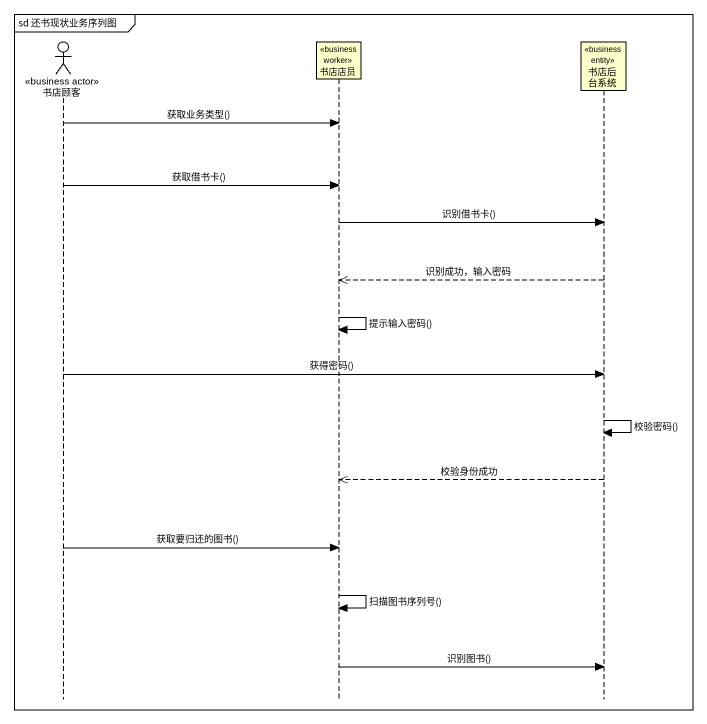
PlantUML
@startuml
mainframe sd 还书现状业务序列图
hide footbox
actor 书店顾客 <<business actor>>
participant 书店店员 <<business worker>>
participant 书店后台系统 <<business entity>>

书店顾客 -> 书店店员 : 获取业务类型()
书店顾客 -> 书店店员 : 获取借书卡()
书店店员 -> 书店后台系统 : 识别借书卡()
书店后台系统 -->> 书店店员 : 识别成功，输入密码
书店店员 -> 书店店员 : 提示输入密码()
书店顾客 -> 书店后台系统 : 获得密码()
书店后台系统 -> 书店后台系统 : 校验密码()
书店后台系统 -->> 书店店员 : 校验身份成功
书店顾客 -> 书店店员 : 获取要归还的图书()
书店店员 -> 书店店员 : 扫描图书序列号()
书店店员 -> 书店后台系统 : 识别图书()
@enduml
